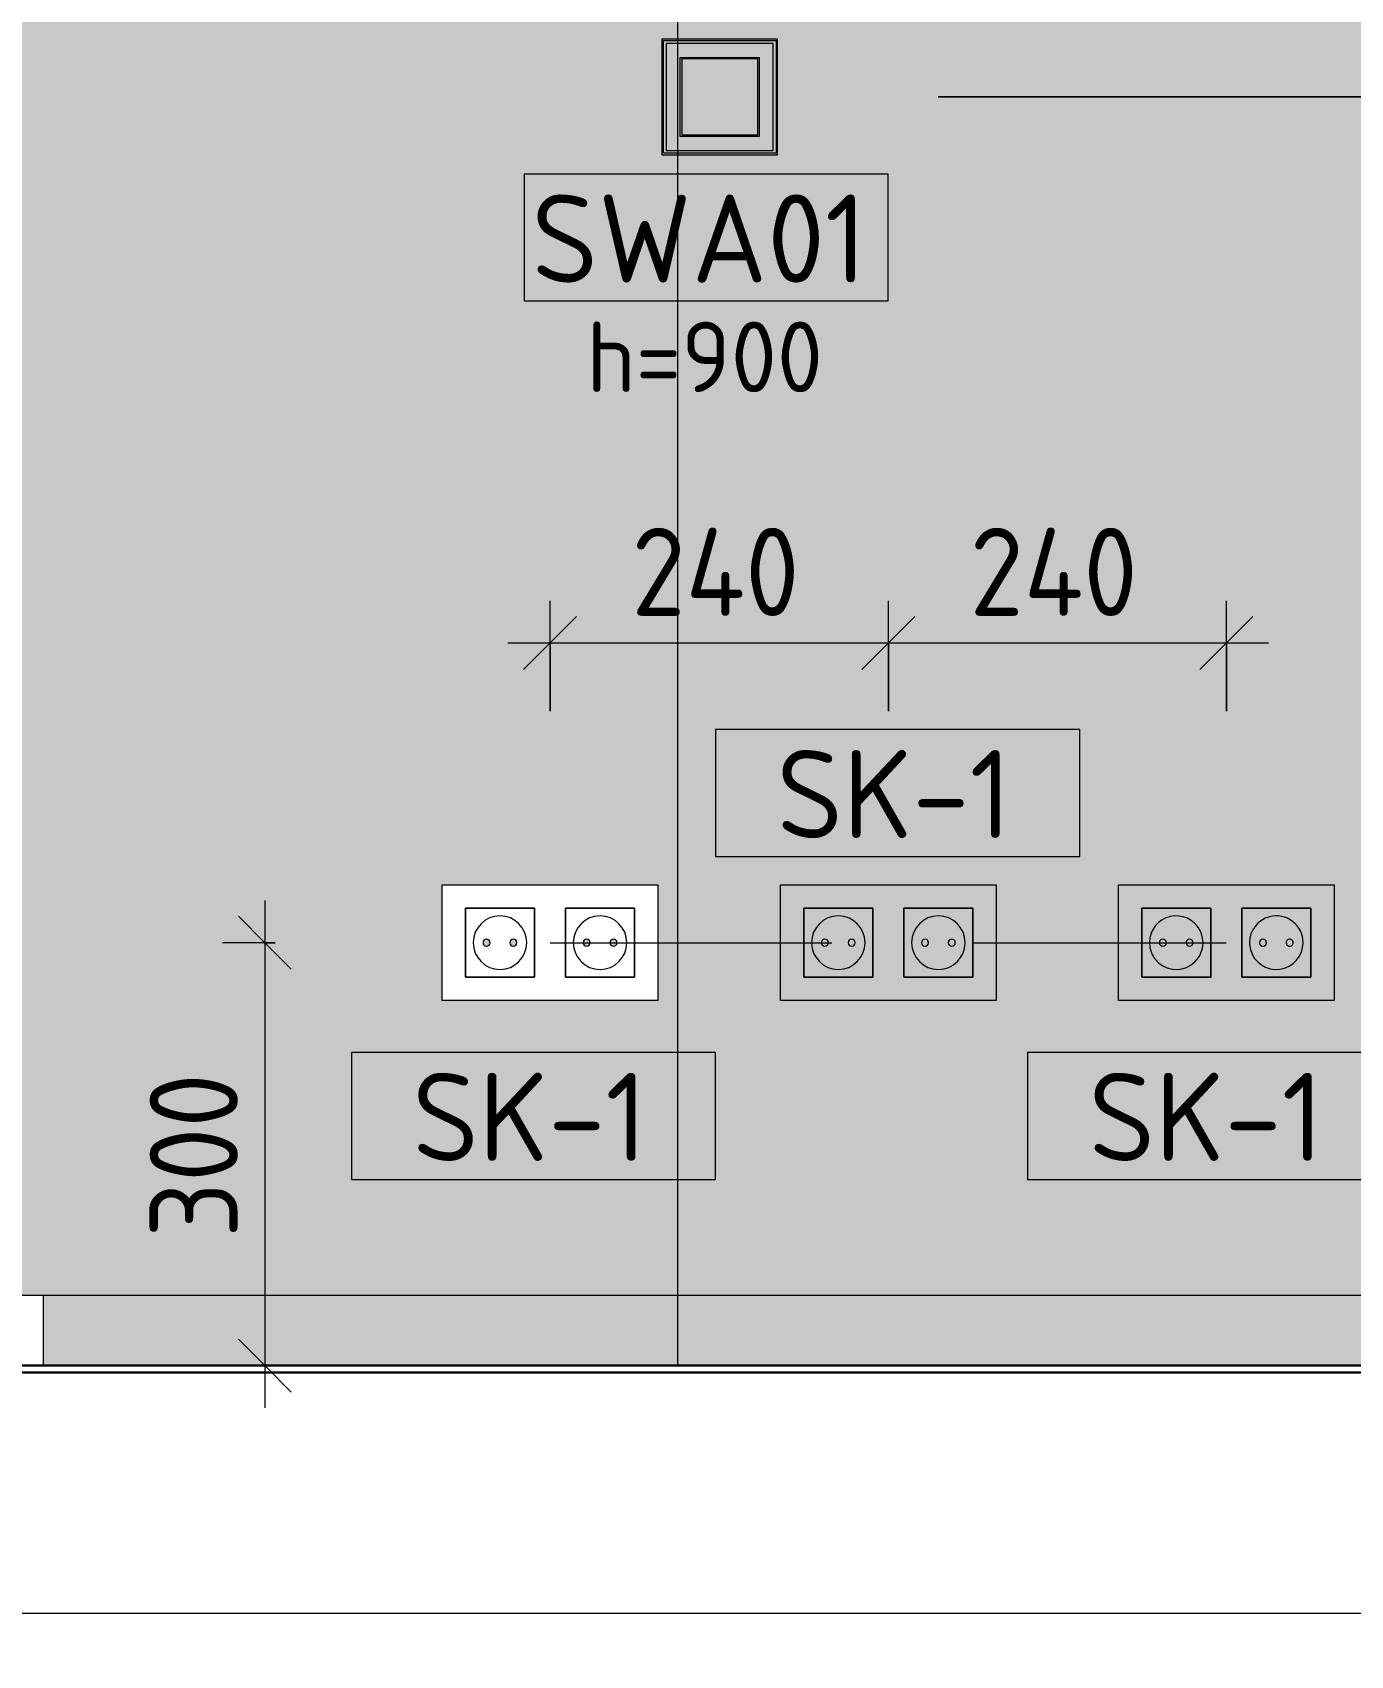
# Model space of a CAD drawing. Header units: millimetres. Extents: x 1401 to 56953, y -2645 to 12445.
# Drawn here: x 49755 to 50690, y 8194 to 9346 of the extents above; entities that cross this region are included whole.
import ezdxf

# ---------------------------------------------------------------- set-up
doc = ezdxf.new("R2010")
doc.units = ezdxf.units.MM
doc.linetypes.add('ADSK_Штрих_ш2 п1', pattern=[300, 200, -100])
for name, color, linetype, lineweight in [('A-ANNO-DIMS', 7, 'Continuous', 9), ('A-ANNO-DIMS-25', 7, 'Continuous', 9), ('A-DETL-1', 7, 'ADSK_Штрих_ш2 п1', 9), ('A-GENM', 7, 'Continuous', 9), ('A-WALL-PATT', 7, 'Continuous', 9), ('E-ELEC-EQPM', 7, 'Continuous', 9), ('E-ELEC-FIXT-IDEN', 7, 'Continuous', 9), ('Электрические приборы', 7, 'Continuous', 9)]:
    doc.layers.add(name, color=color, linetype=linetype, lineweight=lineweight)
for name, color, linetype, lineweight, true_color in [('A-FLOR-FNSH-1', 7, 'Continuous', 30, 0x3c3c3c), ('I-FURN-10', 7, 'Continuous', 9, 0xc0c0c0), ('Розетки', 7, 'Continuous', 9, 0xff1e23)]:
    doc.layers.add(name, color=color, linetype=linetype, lineweight=lineweight, true_color=true_color)
doc.layers.add('I-FURN-15', color=7, linetype='Continuous', lineweight=9, true_color=0x7f7f7f, transparency=0.7)
doc.styles.add('GOST Common_1', font='GOST_Common.ttf', dxfattribs={"height": 50})
doc.styles.add('GOST Common_3', font='GOST_Common.ttf', dxfattribs={"height": 62.5})
doc.styles.add('ISOCPEUR_2', font='isocpeur.ttf', dxfattribs={"width": 0.9, "height": 62.5})
doc.dimstyles.new('ISO-2_5_0_9К_БОЛЬШОЙ_1', dxfattribs={"dimscale": 304.8, "dimtxt": 62.248823, "dimasz": 0.123031, "dimexe": 0.098425, "dimexo": 0.246063, "dimgap": 0, "dimtad": 1, "dimdec": 0, "dimrnd": 10, "dimzin": 0, "dimdsep": 46, "dimtxsty": 'ISOCPEUR_2', "dimblk1": 'OBLIQUE', "dimblk2": 'OBLIQUE', "dimsah": 1, "dimcen": 0.09, "dimdle": 0.098425, "dimazin": 0, "dimtfac": 1, "dimtdec": 4, "dimtix": 1, "dimtmove": 0, "dimatfit": 3, "dimfxl": 1, "dimtvp": 1, "dimtolj": 1, "dimtzin": 0, "dimarcsym": 2})

# ---------------------------------------------------------------- blocks, each defined once
blk = doc.blocks.new('Шкаф параметрический - 1_5а-25565868-Развертка 01-4')
at = {"layer": 'I-FURN-15'}
h = blk.add_hatch(color=256, dxfattribs=at)
h.paths.add_polyline_path([(1459, 8450), (1470, 8450), (1470, 9160), (1465, 9160), (1465, 9820), (1142.3, 9820), (1142.3, 9500), (970, 9500), (970, 9341), (1041, 9341), (1041, 9259), (970, 9259), (970, 8450), (1066.5, 8450)])
h.paths.add_polyline_path([(1043.1, 8659), (1043.1, 8741), (1196.1, 8741), (1196.1, 8659), (1059.6, 8659)])
h.paths.add_polyline_path([(1299.3, 8659), (1282.8, 8659), (1282.8, 8741), (1435.8, 8741), (1435.8, 8659), (1303.4, 8659)])
h.paths.add_polyline_path([(1385.3, 8697.5), (1386.6, 8697.8), (1387.5, 8698.7), (1387.8, 8700), (1387.5, 8701.2), (1386.6, 8702.2), (1385.3, 8702.5), (1384.1, 8702.2), (1383.2, 8701.2), (1382.8, 8700), (1383.2, 8698.7), (1384.1, 8697.8), (1384.8, 8697.6)])
h.paths.add_polyline_path([(1074.6, 8697.5), (1075.9, 8697.8), (1076.8, 8698.7), (1077.1, 8700), (1076.8, 8701.2), (1075.9, 8702.2), (1074.6, 8702.5), (1073.4, 8702.2), (1072.5, 8701.2), (1072.1, 8700), (1072.5, 8698.7), (1073.4, 8697.8), (1074, 8697.6)])
h.paths.add_polyline_path([(1093.6, 8697.5), (1094.9, 8697.8), (1095.8, 8698.7), (1096.1, 8700), (1095.8, 8701.2), (1094.9, 8702.2), (1093.6, 8702.5), (1092.4, 8702.2), (1091.5, 8701.2), (1091.1, 8700), (1091.5, 8698.7), (1092.4, 8697.8), (1093, 8697.6)])
h.paths.add_polyline_path([(1404.3, 8697.5), (1405.6, 8697.8), (1406.5, 8698.7), (1406.8, 8700), (1406.5, 8701.2), (1405.6, 8702.2), (1404.3, 8702.5), (1403.1, 8702.2), (1402.2, 8701.2), (1401.8, 8700), (1402.2, 8698.7), (1403.1, 8697.8), (1403.8, 8697.6)])
h.paths.add_polyline_path([(1145.6, 8697.5), (1146.9, 8697.8), (1147.8, 8698.7), (1148.1, 8700), (1147.8, 8701.2), (1146.9, 8702.2), (1145.6, 8702.5), (1144.4, 8702.2), (1143.5, 8701.2), (1143.1, 8700), (1143.5, 8698.7), (1144.4, 8697.8), (1145, 8697.6)])
h.paths.add_polyline_path([(1333.3, 8697.5), (1334.6, 8697.8), (1335.5, 8698.7), (1335.8, 8700), (1335.5, 8701.2), (1334.6, 8702.2), (1333.3, 8702.5), (1332.1, 8702.2), (1331.2, 8701.2), (1330.8, 8700), (1331.2, 8698.7), (1332.1, 8697.8), (1333, 8697.5)])
h.paths.add_polyline_path([(1164.6, 8697.5), (1165.9, 8697.8), (1166.8, 8698.7), (1167.1, 8700), (1166.8, 8701.2), (1165.9, 8702.2), (1164.6, 8702.5), (1163.4, 8702.2), (1162.5, 8701.2), (1162.1, 8700), (1162.5, 8698.7), (1163.4, 8697.8), (1164, 8697.6)])
h.paths.add_polyline_path([(1314.3, 8697.5), (1315.6, 8697.8), (1316.5, 8698.7), (1316.8, 8700), (1316.5, 8701.2), (1315.6, 8702.2), (1314.3, 8702.5), (1313.1, 8702.2), (1312.2, 8701.2), (1311.8, 8700), (1312.2, 8698.7), (1313.1, 8697.8), (1313.8, 8697.6)])
h.paths.add_polyline_path([(1038, 9260), (1040, 9260), (1040, 9340), (970, 9340), (970, 9338), (1038, 9338), (1038, 9262), (970, 9262), (970, 9260), (1028, 9260)])
h.paths.add_polyline_path([(972, 9272), (1028, 9272), (1028, 9328), (972, 9328), (972, 9273)])
h.paths.add_polyline_path([(1027, 9273), (973, 9273), (973, 9327), (1027, 9327)])
h.paths.add_polyline_path([(1102.3, 9540), (1102.3, 9820), (970, 9820), (970, 9540), (1066.5, 9540)])
h = blk.add_hatch(color=256, dxfattribs=at)
h.paths.add_polyline_path([(1066.5, 8400), (1459, 8400), (1459, 8450), (970, 8450), (970, 8400)])
h.paths.add_polyline_path([(1027, 9259), (1041, 9259), (1041, 9341), (970, 9340.9), (970, 9340), (1040, 9340), (1040, 9260), (970, 9260), (970, 9259), (973, 9259)])
h.paths.add_polyline_path([(973, 9262), (1038, 9262), (1038, 9338), (970, 9338), (970, 9262), (972, 9262)])
h.paths.add_polyline_path([(1027, 9272), (972, 9272), (972, 9328), (1028, 9328), (1028, 9272)])
h.paths.add_polyline_path([(973, 9273), (1027, 9273), (1027, 9327), (973, 9327)])
h = blk.add_hatch(color=256, dxfattribs=at)
h.paths.add_polyline_path([(1196.1, 8659), (1196.1, 8741), (1043.1, 8741), (1043.1, 8659), (1184.9, 8659)])
h.paths.add_polyline_path([(1435.8, 8659), (1435.8, 8741), (1282.8, 8741), (1282.8, 8659), (1421.9, 8659)])
h.paths.add_polyline_path([(1074.6, 8697.5), (1073.4, 8697.8), (1072.5, 8698.7), (1072.1, 8700), (1072.5, 8701.2), (1073.4, 8702.2), (1074.6, 8702.5), (1075.9, 8702.2), (1076.8, 8701.2), (1077.1, 8700), (1076.8, 8698.7), (1075.9, 8697.8), (1075.2, 8697.6)])
h.paths.add_polyline_path([(1164.6, 8697.5), (1163.4, 8697.8), (1162.5, 8698.7), (1162.1, 8700), (1162.5, 8701.2), (1163.4, 8702.2), (1164.6, 8702.5), (1165.9, 8702.2), (1166.8, 8701.2), (1167.1, 8700), (1166.8, 8698.7), (1165.9, 8697.8), (1165.2, 8697.6)])
h.paths.add_polyline_path([(1145.6, 8697.5), (1144.4, 8697.8), (1143.5, 8698.7), (1143.1, 8700), (1143.5, 8701.2), (1144.4, 8702.2), (1145.6, 8702.5), (1146.9, 8702.2), (1147.8, 8701.2), (1148.1, 8700), (1147.8, 8698.7), (1146.9, 8697.8), (1146.2, 8697.6)])
h.paths.add_polyline_path([(1093.6, 8697.5), (1092.4, 8697.8), (1091.5, 8698.7), (1091.1, 8700), (1091.5, 8701.2), (1092.4, 8702.2), (1093.6, 8702.5), (1094.9, 8702.2), (1095.8, 8701.2), (1096.1, 8700), (1095.8, 8698.7), (1094.9, 8697.8), (1094.2, 8697.6)])
h.paths.add_polyline_path([(1385.3, 8697.5), (1384.1, 8697.8), (1383.2, 8698.7), (1382.8, 8700), (1383.2, 8701.2), (1384.1, 8702.2), (1385.3, 8702.5), (1386.6, 8702.2), (1387.5, 8701.2), (1387.8, 8700), (1387.5, 8698.7), (1386.6, 8697.8), (1385.9, 8697.6)])
h.paths.add_polyline_path([(1314.3, 8697.5), (1313.1, 8697.8), (1312.2, 8698.7), (1311.8, 8700), (1312.2, 8701.2), (1313.1, 8702.2), (1314.3, 8702.5), (1315.6, 8702.2), (1316.5, 8701.2), (1316.8, 8700), (1316.5, 8698.7), (1315.6, 8697.8), (1314.9, 8697.6)])
h.paths.add_polyline_path([(1404.3, 8697.5), (1403.1, 8697.8), (1402.2, 8698.7), (1401.8, 8700), (1402.2, 8701.2), (1403.1, 8702.2), (1404.3, 8702.5), (1405.6, 8702.2), (1406.5, 8701.2), (1406.8, 8700), (1406.5, 8698.7), (1405.6, 8697.8), (1404.9, 8697.6)])
h.paths.add_polyline_path([(1333.3, 8697.5), (1332.1, 8697.8), (1331.2, 8698.7), (1330.8, 8700), (1331.2, 8701.2), (1332.1, 8702.2), (1333.3, 8702.5), (1334.6, 8702.2), (1335.5, 8701.2), (1335.8, 8700), (1335.5, 8698.7), (1334.6, 8697.8), (1333.9, 8697.6)])
at = {"layer": 'I-FURN-10'}
blk.add_line((970, 9820), (970, 8400), dxfattribs=at)
blk = doc.blocks.new('Плинтус - Плинтус темный _ст_школа_-32862326-Развертка 01-4')
at = {"layer": 'A-GENM'}
blk.add_hatch(color=256, dxfattribs=at).paths.add_polyline_path([(520, 8400), (970, 8400), (970, 8450), (520, 8450)])
for p, q in [((505, 8450), (520, 8450)), ((520, 8450), (970, 8450)), ((520, 8450), (520, 8400)), ((970, 8450), (1459, 8450)), ((970, 8400), (592.6, 8400)), ((1066.5, 8400), (970, 8400)), ((1459, 8400), (1066.5, 8400))]:
    blk.add_line(p, q, dxfattribs=at)
blk = doc.blocks.new('Роз - p220-25282436-Развертка 01-4')
at = {"layer": 'Розетки'}
for p, q in [((819.6, 8724.5), (868.6, 8724.5)), ((819.6, 8675.5), (819.6, 8724.5)), ((868.6, 8724.5), (868.6, 8675.5)), ((868.6, 8675.5), (819.6, 8675.5))]:
    blk.add_line(p, q, dxfattribs=at)
for centre, radius, start, end in [((844.1, 8700), 19, 0, 180), ((844.1, 8700), 19, 180, 360), ((834.6, 8700), 2.5, 0, 180), ((834.6, 8700), 2.5, 180, 0), ((853.6, 8700), 2.5, 0, 180), ((853.6, 8700), 2.5, 180, 0)]:
    blk.add_arc(centre, radius, start, end, dxfattribs=at)
blk = doc.blocks.new('Рамки - Рамка х2-25282439-Развертка 01-4')
at = {"layer": 'E-ELEC-EQPM'}
for p, q in [((803.1, 8741), (956.1, 8741)), ((803.1, 8659), (803.1, 8741)), ((956.1, 8741), (956.1, 8659)), ((819.6, 8724.5), (819.6, 8675.5)), ((868.6, 8724.5), (819.6, 8724.5)), ((868.6, 8675.5), (868.6, 8724.5)), ((890.6, 8724.5), (890.6, 8675.5)), ((939.6, 8724.5), (890.6, 8724.5)), ((939.6, 8675.5), (939.6, 8724.5)), ((819.6, 8675.5), (868.6, 8675.5)), ((890.6, 8675.5), (939.6, 8675.5)), ((956.1, 8659), (803.1, 8659))]:
    blk.add_line(p, q, dxfattribs=at)
blk = doc.blocks.new('Роз - p220-V14-Развертка 01-4')
at = {"layer": 'Розетки'}
for p, q in [((1059.6, 8724.5), (1108.6, 8724.5)), ((1059.6, 8675.5), (1059.6, 8724.5)), ((1108.6, 8724.5), (1108.6, 8675.5)), ((1108.6, 8675.5), (1059.6, 8675.5))]:
    blk.add_line(p, q, dxfattribs=at)
for centre, radius, start, end in [((1084.1, 8700), 19, 0, 180), ((1084.1, 8700), 19, 180, 0), ((1074.6, 8700), 2.5, 0, 180), ((1074.6, 8700), 2.5, 180, 0), ((1093.6, 8700), 2.5, 0, 180), ((1093.6, 8700), 2.5, 180, 0)]:
    blk.add_arc(centre, radius, start, end, dxfattribs=at)
blk = doc.blocks.new('Рамки - Рамка х2-V15-Развертка 01-4')
at = {"layer": 'E-ELEC-EQPM'}
for p, q in [((1043.1, 8741), (1196.1, 8741)), ((1043.1, 8659), (1043.1, 8741)), ((1196.1, 8741), (1196.1, 8659)), ((1059.6, 8724.5), (1059.6, 8675.5)), ((1108.6, 8724.5), (1059.6, 8724.5)), ((1108.6, 8675.5), (1108.6, 8724.5)), ((1130.6, 8724.5), (1130.6, 8675.5)), ((1179.6, 8724.5), (1130.6, 8724.5)), ((1179.6, 8675.5), (1179.6, 8724.5)), ((1059.6, 8675.5), (1108.6, 8675.5)), ((1130.6, 8675.5), (1179.6, 8675.5)), ((1196.1, 8659), (1043.1, 8659))]:
    blk.add_line(p, q, dxfattribs=at)
blk = doc.blocks.new('Роз - p220-V16-Развертка 01-4')
at = {"layer": 'Розетки'}
for p, q in [((1299.3, 8724.5), (1348.3, 8724.5)), ((1299.3, 8675.5), (1299.3, 8724.5)), ((1348.3, 8724.5), (1348.3, 8675.5)), ((1348.3, 8675.5), (1299.3, 8675.5))]:
    blk.add_line(p, q, dxfattribs=at)
for centre, radius, start, end in [((1323.8, 8700), 19, 0, 150), ((1323.8, 8700), 19, 150, 180), ((1323.8, 8700), 19, 180, 195), ((1323.8, 8700), 19, 195, 210), ((1314.3, 8700), 2.5, 0, 180), ((1314.3, 8700), 2.5, 180, 0), ((1323.8, 8700), 19, 240, 0), ((1333.3, 8700), 2.5, 105, 180), ((1333.3, 8700), 2.5, 180, 0), ((1333.3, 8700), 2.5, 90, 105), ((1333.3, 8700), 2.5, 0, 90), ((1323.8, 8700), 19, 210, 240)]:
    blk.add_arc(centre, radius, start, end, dxfattribs=at)
blk = doc.blocks.new('Роз - p220-V17-Развертка 01-4')
at = {"layer": 'Розетки'}
for p, q in [((1370.3, 8724.5), (1419.3, 8724.5)), ((1370.3, 8675.5), (1370.3, 8724.5)), ((1419.3, 8724.5), (1419.3, 8675.5)), ((1419.3, 8675.5), (1370.3, 8675.5))]:
    blk.add_line(p, q, dxfattribs=at)
for centre, radius, start, end in [((1394.8, 8700), 19, 105, 180), ((1394.8, 8700), 19, 0, 105), ((1394.8, 8700), 19, 180, 195), ((1394.8, 8700), 19, 195, 0), ((1385.3, 8700), 2.5, 0, 180), ((1385.3, 8700), 2.5, 180, 195), ((1385.3, 8700), 2.5, 195, 210), ((1385.3, 8700), 2.5, 210, 0), ((1404.3, 8700), 2.5, 75, 180), ((1404.3, 8700), 2.5, 180, 255), ((1404.3, 8700), 2.5, 255, 345), ((1404.3, 8700), 2.5, 0, 75), ((1404.3, 8700), 2.5, 345, 0)]:
    blk.add_arc(centre, radius, start, end, dxfattribs=at)
blk = doc.blocks.new('Switch1 - Svitch х1-V19-Развертка 01-4')
at = {"layer": 'Электрические приборы'}
for points in [[(962, 9259), (970, 9259.1), (970, 9260), (960, 9260), (960, 9340), (970, 9340), (970, 9341), (959, 9341), (959, 9259)], [(962, 9262), (970, 9262), (970, 9338), (962, 9338)]]:
    blk.add_hatch(color=256, dxfattribs=at).paths.add_polyline_path(points)
for p, q in [((959, 9341), (959, 9259)), ((970, 9341), (959, 9341)), ((960, 9340), (970, 9340)), ((960, 9260), (960, 9340)), ((1041, 9341), (970, 9341)), ((970, 9340), (1040, 9340)), ((1040, 9340), (1040, 9260)), ((1041, 9259), (1041, 9341)), ((962, 9338), (962, 9262)), ((970, 9338), (962, 9338)), ((1038, 9338), (970, 9338)), ((972, 9328), (1028, 9328)), ((972, 9272), (972, 9328)), ((973, 9327), (973, 9273)), ((1027, 9327), (973, 9327)), ((1027, 9273), (1027, 9327)), ((1028, 9328), (1028, 9272)), ((1038, 9262), (1038, 9338)), ((1028, 9272), (972, 9272)), ((973, 9273), (1027, 9273)), ((959, 9259), (970, 9259)), ((970, 9260), (960, 9260)), ((962, 9262), (970, 9262)), ((970, 9262), (1038, 9262)), ((1040, 9260), (970, 9260)), ((970, 9259), (1041, 9259))]:
    blk.add_line(p, q, dxfattribs=at)
blk = doc.blocks.new('DIMBLOCK60-Развертка 01-4')
at = {"layer": 'A-ANNO-DIMS-25'}
for p, q in [((56922.7, 8325), (56922.7, 8194.3)), ((56922.7, 8224.3), (56922.7, 8320)), ((49642.7, 8306.1), (49642.7, 8194.3)), ((49642.7, 8224.3), (49642.7, 8306.1)), ((49642.7, 8224.3), (56952.7, 8224.3))]:
    blk.add_line(p, q, dxfattribs=at)
at = {"layer": 'A-ANNO-DIMS-25', "lineweight": 20}
for p, q in [((49642.7, 8224.3), (49661.5, 8243)), ((56922.7, 8224.3), (56941.5, 8243)), ((49642.7, 8224.3), (49624, 8205.5)), ((56922.7, 8224.3), (56904, 8205.5))]:
    blk.add_line(p, q, dxfattribs=at)
at = {"layer": 'A-ANNO-DIMS-25', "color": 0, "insert": (53203.7, 8305.9), "char_height": 62.5, "width": 189.619, "attachment_point": 1, "line_spacing_factor": 1.149209, "style": 'ISOCPEUR_2'}
blk.add_mtext('7280', dxfattribs=at)
blk = doc.blocks.new('_Oblique')
at = {"color": 0, "linetype": 'ByBlock', "lineweight": -2}
blk.add_line((-0.5, -0.5), (0.5, 0.5), dxfattribs=at)
blk = doc.blocks.new('DIMBLOCK66-Развертка 01-4')
at = {"layer": 'A-ANNO-DIMS-25'}
for p, q in [((49920.1, 8730), (49920.1, 8370)), ((49927.4, 8700), (49890.1, 8700)), ((49920.1, 8700), (49927.4, 8700)), ((49871.6, 8400), (49950.1, 8400)), ((49920.1, 8400), (49871.6, 8400))]:
    blk.add_line(p, q, dxfattribs=at)
at = {"layer": 'A-ANNO-DIMS-25', "lineweight": 20}
for p, q in [((49920.1, 8700), (49901.3, 8718.8)), ((49920.1, 8700), (49938.8, 8681.2)), ((49920.1, 8400), (49901.3, 8418.7)), ((49920.1, 8400), (49938.8, 8381.2))]:
    blk.add_line(p, q, dxfattribs=at)
at = {"layer": 'A-ANNO-DIMS-25', "color": 0, "insert": (49838.4, 8490.7), "char_height": 62.5, "width": 142.215, "attachment_point": 1, "rotation": 90, "line_spacing_factor": 1.149209, "style": 'ISOCPEUR_2'}
blk.add_mtext('300', dxfattribs=at)
blk = doc.blocks.new('DIMBLOCK67-Развертка 01-4')
at = {"layer": 'A-ANNO-DIMS-25'}
for p, q in [((50122.4, 8864.2), (50122.4, 8942.6)), ((50362.4, 8864.2), (50362.4, 8942.6)), ((50092.4, 8912.6), (50362.4, 8912.6)), ((50122.4, 8912.6), (50122.4, 8864.2)), ((50362.4, 8912.6), (50362.4, 8864.2))]:
    blk.add_line(p, q, dxfattribs=at)
at = {"layer": 'A-ANNO-DIMS-25', "lineweight": 20}
for p, q in [((50122.4, 8912.6), (50141.1, 8931.4)), ((50362.4, 8912.6), (50381.1, 8931.4)), ((50122.4, 8912.6), (50103.6, 8893.9)), ((50362.4, 8912.6), (50343.6, 8893.9))]:
    blk.add_line(p, q, dxfattribs=at)
at = {"layer": 'A-ANNO-DIMS-25', "color": 0, "insert": (50180.1, 8994.3), "char_height": 62.5, "width": 149.397, "attachment_point": 1, "line_spacing_factor": 1.149209, "style": 'ISOCPEUR_2'}
blk.add_mtext('240', dxfattribs=at)
blk = doc.blocks.new('DIMBLOCK68-Развертка 01-4')
at = {"layer": 'A-ANNO-DIMS-25'}
for p, q in [((50362.4, 8864.2), (50362.4, 8942.6)), ((50602.1, 8864.2), (50602.1, 8942.6)), ((50362.4, 8912.6), (50632.1, 8912.6)), ((50362.4, 8912.6), (50362.4, 8864.2)), ((50602.1, 8912.6), (50602.1, 8864.2))]:
    blk.add_line(p, q, dxfattribs=at)
at = {"layer": 'A-ANNO-DIMS-25', "lineweight": 20}
for p, q in [((50362.4, 8912.6), (50381.1, 8931.4)), ((50602.1, 8912.6), (50620.8, 8931.4)), ((50362.4, 8912.6), (50343.6, 8893.9)), ((50602.1, 8912.6), (50583.3, 8893.9))]:
    blk.add_line(p, q, dxfattribs=at)
at = {"layer": 'A-ANNO-DIMS-25', "color": 0, "insert": (50420, 8994.3), "char_height": 62.5, "width": 149.397, "attachment_point": 1, "line_spacing_factor": 1.149209, "style": 'ISOCPEUR_2'}
blk.add_mtext('240', dxfattribs=at)
blk = doc.blocks.new('М_силовых электроприборов_РАЗВЕРТКИ - Типоразмер_примечание-27444908-Развертка 01-4')
at = {"layer": 'E-ELEC-FIXT-IDEN'}
for p, q in [((997, 8622.1), (738.7, 8622.1)), ((738.7, 8622.1), (738.7, 8532.1)), ((997, 8532.1), (997, 8622.1)), ((738.7, 8532.1), (997, 8532.1))]:
    blk.add_line(p, q, dxfattribs=at)
blk = doc.blocks.new('DIMBLOCK71-Развертка 01-4')
at = {"layer": 'A-ANNO-DIMS-25'}
for p, q in [((50837.2, 8370), (50837.2, 9330)), ((50397.7, 9300), (50867.2, 9300)), ((50837.2, 9300), (50397.7, 9300)), ((50885.7, 8400), (50807.2, 8400)), ((50837.2, 8400), (50885.7, 8400))]:
    blk.add_line(p, q, dxfattribs=at)
at = {"layer": 'A-ANNO-DIMS-25', "lineweight": 20}
for p, q in [((50837.2, 9300), (50818.5, 9318.7)), ((50837.2, 9300), (50856, 9281.2)), ((50837.2, 8400), (50818.5, 8418.8)), ((50837.2, 8400), (50856, 8381.3))]:
    blk.add_line(p, q, dxfattribs=at)
at = {"layer": 'A-ANNO-DIMS-25', "color": 0, "insert": (50755.6, 8790.7), "char_height": 62.5, "width": 142.215, "attachment_point": 1, "rotation": 90, "line_spacing_factor": 1.149209, "style": 'ISOCPEUR_2'}
blk.add_mtext('900', dxfattribs=at)

msp = doc.modelspace()

# ---------------------------------------------------------------- hatches: boundary and pattern name
at = {"layer": 'A-WALL-PATT'}
h = msp.add_hatch(color=256, dxfattribs=at)
h.paths.add_polyline_path([(49747.7443, 8400), (49747.7443, 8450), (50212.7443, 8450), (50212.7443, 9259), (50201.7443, 9259), (50201.7443, 9341), (50212.7443, 9341), (50212.7443, 9500), (49642.7652, 9500), (49642.7652, 9540), (50212.7443, 9540), (50212.7443, 9820), (50345.0746, 9820), (50345.0746, 10936.6532), (50570.4537, 10964.3263), (50570.4537, 11033.0012), (50099.1993, 11133.1695), (49908.1122, 10108.4561), (49642.7443, 10108.4561), (49642.7443, 10148.4561), (49874.5448, 10148.4561), (50066.9844, 11180.9106), (50611.1852, 11065.2371), (50611.1852, 10927.7629), (50385.0746, 10900), (50385.0746, 9820), (50707.7443, 9820), (50707.7443, 10510), (54757.7443, 10510), (54757.7443, 9160), (50712.7443, 9160), (50712.7443, 8450), (53942.7265, 8450), (53942.7265, 9150), (56921.7443, 9150), (56921.7443, 11800), (49762.7443, 11800), (49762.7443, 11690), (49382.7443, 11690), (49382.7443, 11700), (49361.4979, 11700), (49361.4979, 9220), (49743.6797, 9220), (49743.6797, 9204), (49361.4979, 9204), (49361.4979, 9200), (49642.7443, 9200), (49642.7443, 8400), (49743.6797, 8400)])
h.paths.add_polyline_path([(49727.6797, 8500), (49727.6797, 9170), (49743.6797, 9170), (49743.6797, 8500)])
h.paths.add_polyline_path([(50062.3699, 8659), (50045.8699, 8659), (50045.8699, 8741), (50198.8699, 8741), (50198.8699, 8659), (50072.2813, 8659)])
h.paths.add_polyline_path([(50096.3699, 8697.5), (50097.6199, 8697.8349), (50098.5349, 8698.75), (50098.8699, 8700), (50098.5349, 8701.25), (50097.6199, 8702.1651), (50096.3699, 8702.5), (50095.1199, 8702.1651), (50094.2048, 8701.25), (50093.8699, 8700), (50094.2048, 8698.75), (50095.1199, 8697.8349), (50095.793, 8697.576)])
h.paths.add_polyline_path([(50167.3699, 8697.5), (50168.6199, 8697.8349), (50169.5349, 8698.75), (50169.8699, 8700), (50169.5349, 8701.25), (50168.6199, 8702.1651), (50167.3699, 8702.5), (50166.1199, 8702.1651), (50165.2048, 8701.25), (50164.8699, 8700), (50165.2048, 8698.75), (50166.1199, 8697.8349), (50166.793, 8697.576)])
h.paths.add_polyline_path([(50148.3699, 8697.5), (50149.6199, 8697.8349), (50150.5349, 8698.75), (50150.8699, 8700), (50150.5349, 8701.25), (50149.6199, 8702.1651), (50148.3699, 8702.5), (50147.1199, 8702.1651), (50146.2048, 8701.25), (50145.8699, 8700), (50146.2048, 8698.75), (50147.1199, 8697.8349), (50147.793, 8697.576)])
h.paths.add_polyline_path([(50077.3699, 8697.5), (50078.6199, 8697.8349), (50079.5349, 8698.75), (50079.8699, 8700), (50079.5349, 8701.25), (50078.6199, 8702.1651), (50077.3699, 8702.5), (50076.1199, 8702.1651), (50075.2048, 8701.25), (50074.8699, 8700), (50075.2048, 8698.75), (50076.1199, 8697.8349), (50076.793, 8697.576)])
h.paths.add_polyline_path([(56484.1163, 9259), (56402.1163, 9259), (56402.1163, 9341), (56484.1163, 9341), (56484.1163, 9260)])
h.paths.add_polyline_path([(56533.7443, 9259), (56530.7443, 9259), (56530.7443, 9341), (56612.7443, 9341), (56612.7443, 9259), (56543.7443, 9259)])
h.paths.add_polyline_path([(56481.1163, 9260), (56483.1163, 9260), (56483.1163, 9340), (56403.1163, 9340), (56403.1163, 9260), (56471.1163, 9260)])
h.paths.add_polyline_path([(56570.7443, 9260), (56611.7443, 9260), (56611.7443, 9340), (56531.7443, 9340), (56531.7443, 9260), (56544.7443, 9260)])
h.paths.add_polyline_path([(50202.7443, 9260), (50212.7443, 9260), (50212.7443, 9262), (50204.7443, 9262), (50204.7443, 9338), (50212.7443, 9338), (50212.7443, 9340), (50202.7443, 9340), (50202.7443, 9262)])
h.paths.add_polyline_path([(56481.1163, 9262), (56405.1163, 9262), (56405.1163, 9338), (56481.1163, 9338), (56481.1163, 9272)])
h.paths.add_polyline_path([(56598.7443, 9262), (56533.7443, 9262), (56533.7443, 9338), (56609.7443, 9338), (56609.7443, 9262), (56599.7443, 9262)])
h.paths.add_polyline_path([(56471.1163, 9272), (56471.1163, 9328), (56415.1163, 9328), (56415.1163, 9272), (56470.1163, 9272)])
h.paths.add_polyline_path([(56543.7443, 9272), (56599.7443, 9272), (56599.7443, 9328), (56543.7443, 9328), (56543.7443, 9273)])
h.paths.add_polyline_path([(56470.1163, 9273), (56416.1163, 9273), (56416.1163, 9327), (56470.1163, 9327)])
h.paths.add_polyline_path([(56570.7443, 9273), (56544.7443, 9273), (56544.7443, 9327), (56598.7443, 9327), (56598.7443, 9273), (56572.7443, 9273)])
h.paths.add_polyline_path([(49598.4257, 10159), (49521.4335, 10159), (49521.4335, 10241), (49603.4335, 10241), (49603.4335, 10159)])
h.paths.add_polyline_path([(49552.9335, 10197.5), (49554.1835, 10197.8349), (49555.0986, 10198.75), (49555.4335, 10200), (49555.0986, 10201.25), (49554.1835, 10202.1651), (49552.9335, 10202.5), (49551.6835, 10202.1651), (49550.7685, 10201.25), (49550.4335, 10200), (49550.7685, 10198.75), (49551.6835, 10197.8349), (49552.2865, 10197.5852)])
h.paths.add_polyline_path([(49571.9335, 10197.5), (49573.1835, 10197.8349), (49574.0986, 10198.75), (49574.4335, 10200), (49574.0986, 10201.25), (49573.1835, 10202.1651), (49571.9335, 10202.5), (49570.6835, 10202.1651), (49569.7685, 10201.25), (49569.4335, 10200), (49569.7685, 10198.75), (49570.6835, 10197.8349), (49571.2865, 10197.5852)])
h.paths.add_polyline_path([(53918.074, 10559), (53901.574, 10559), (53901.574, 10641), (53983.574, 10641), (53983.574, 10559), (53967.074, 10559)])
h.paths.add_polyline_path([(53933.074, 10597.5), (53934.324, 10597.8349), (53935.2391, 10598.75), (53935.574, 10600), (53935.2391, 10601.25), (53934.324, 10602.1651), (53933.074, 10602.5), (53931.824, 10602.1651), (53930.9089, 10601.25), (53930.574, 10600), (53930.9089, 10598.75), (53931.824, 10597.8349), (53932.427, 10597.5852)])
h.paths.add_polyline_path([(53952.074, 10597.5), (53953.324, 10597.8349), (53954.2391, 10598.75), (53954.574, 10600), (53954.2391, 10601.25), (53953.324, 10602.1651), (53951.974, 10602.4868), (53950.824, 10602.1651), (53949.9089, 10601.25), (53949.574, 10600), (53949.9089, 10598.75), (53950.824, 10597.8349), (53951.974, 10597.5132)])
h.paths.add_polyline_path([(52882.7443, 10700), (52582.7443, 10700), (52582.7443, 10900), (52882.7443, 10900), (52882.7443, 10756.4558)])
h.paths.add_polyline_path([(49642.7443, 11740), (49712.7443, 11740), (49712.7443, 11800), (49642.7443, 11800), (49642.7443, 11785.8957)])

# ---------------------------------------------------------------- linework, layer by layer
at = {"layer": 'A-DETL-1'}
msp.add_line((50122.3699, 8700), (50602.074, 8700), dxfattribs=at)
at = {"layer": 'A-FLOR-FNSH-1'}
for p, q in [((56943.1874, 8400), (49383.2443, 8400)), ((49383.2443, 8395), (56943.1874, 8395))]:
    msp.add_line(p, q, dxfattribs=at)

# ---------------------------------------------------------------- block references
at = {"layer": 'A-GENM'}
msp.add_blockref('Плинтус - Плинтус темный _ст_школа_-32862326-Развертка 01-4', (49242.7443, 0), dxfattribs=at)
at = {"layer": 'E-ELEC-EQPM'}
for name, p in [('Рамки - Рамка х2-25282439-Развертка 01-4', (49242.7443, 0)), ('Рамки - Рамка х2-V15-Развертка 01-4', (49242.7443, 0)), ('Рамки - Рамка х2-V15-Развертка 01-4', (49482.4484, 0))]:
    msp.add_blockref(name, p, dxfattribs=at)
at = {"layer": 'E-ELEC-FIXT-IDEN'}
for p in [(49365.3079, 623.168), (49501.0558, 229.0165), (49242.7443, 0), (49722.4484, 0)]:
    msp.add_blockref('М_силовых электроприборов_РАЗВЕРТКИ - Типоразмер_примечание-27444908-Развертка 01-4', p, dxfattribs=at)
at = {"layer": 'I-FURN-10'}
msp.add_blockref('Шкаф параметрический - 1_5а-25565868-Развертка 01-4', (49242.7443, 0), dxfattribs=at)
at = {"layer": 'Электрические приборы'}
for name, p in [('Switch1 - Svitch х1-V19-Развертка 01-4', (49242.7443, 0)), ('Роз - p220-25282436-Развертка 01-4', (49242.7443, 0)), ('Роз - p220-25282436-Развертка 01-4', (49313.7443, 0)), ('Роз - p220-V14-Развертка 01-4', (49242.7443, 0)), ('Роз - p220-V14-Развертка 01-4', (49313.7443, 0)), ('Роз - p220-V16-Развертка 01-4', (49242.7443, 0)), ('Роз - p220-V17-Развертка 01-4', (49242.7443, 0))]:
    msp.add_blockref(name, p, dxfattribs=at)

# ---------------------------------------------------------------- texts
at = {"layer": 'E-ELEC-FIXT-IDEN', "attachment_point": 1}
for s, insert, char_height, width, style in [('SWA01', (50109.282, 9230.7982), 62.5, 304.64125, 'GOST Common_3'), ('h=900', (50147.9382, 9140.5609), 50, 220.464062, 'GOST Common_1'), ('SK-1', (50283.0299, 8836.6467), 62.5, 212.447187, 'GOST Common_3'), ('SK-1', (50024.7183, 8607.6301), 62.5, 212.447187, 'GOST Common_3'), ('SK-1', (50504.4225, 8607.6301), 62.5, 212.447187, 'GOST Common_3')]:
    msp.add_mtext(s, dxfattribs=dict(at, insert=insert, char_height=char_height, width=width, style=style))

# ---------------------------------------------------------------- dimensions: what is measured, and where the dimension line sits
at = {"layer": 'A-ANNO-DIMS'}
for base, p1, p2, override, picture, middle in [((50837.236, 9300), (50810.7195, 8400), (50322.7443, 9300), {"dimpost": '<>', "dimfxl": 1023.777253}, 'DIMBLOCK71-Развертка 01-4', (50805.986, 8850)), ((49920.0565, 8400), (50002.3699, 8700), (49946.573, 8400), {"dimpost": '<>', "dimfxl": 305.144701}, 'DIMBLOCK66-Развертка 01-4', (49888.8065, 8550))]:
    dim = msp.add_linear_dim(base=base, p1=p1, p2=p2, angle=90, dimstyle='ISO-2_5_0_9К_БОЛЬШОЙ_1', override=override, dxfattribs=at)
    dim.commit()
    dim.dimension.update_dxf_attribs({"geometry": picture, "text_midpoint": middle})
for base, p1, p2, override, picture, middle in [((50362.3699, 8912.641), (50122.3699, 8939.1575), (50362.3699, 8939.1575), {"dimpost": '<>', "dimfxl": 240}, 'DIMBLOCK67-Развертка 01-4', (50242.3699, 8943.891)), ((50602.074, 8912.641), (50362.3699, 8939.1575), (50602.074, 8939.1575), {"dimpost": '<>', "dimfxl": 239.704144}, 'DIMBLOCK68-Развертка 01-4', (50482.2219, 8943.891)), ((56922.7443, 8224.2647), (49642.7443, 8381.1265), (56922.7443, 8400), {"dimpost": '<>', "dimfxl": 7280.02447}, 'DIMBLOCK60-Развертка 01-4', (53282.7443, 8255.5147))]:
    dim = msp.add_linear_dim(base=base, p1=p1, p2=p2, dimstyle='ISO-2_5_0_9К_БОЛЬШОЙ_1', override=override, dxfattribs=at)
    dim.commit()
    dim.dimension.update_dxf_attribs({"geometry": picture, "text_midpoint": middle})

doc.saveas('drawing.dxf')
